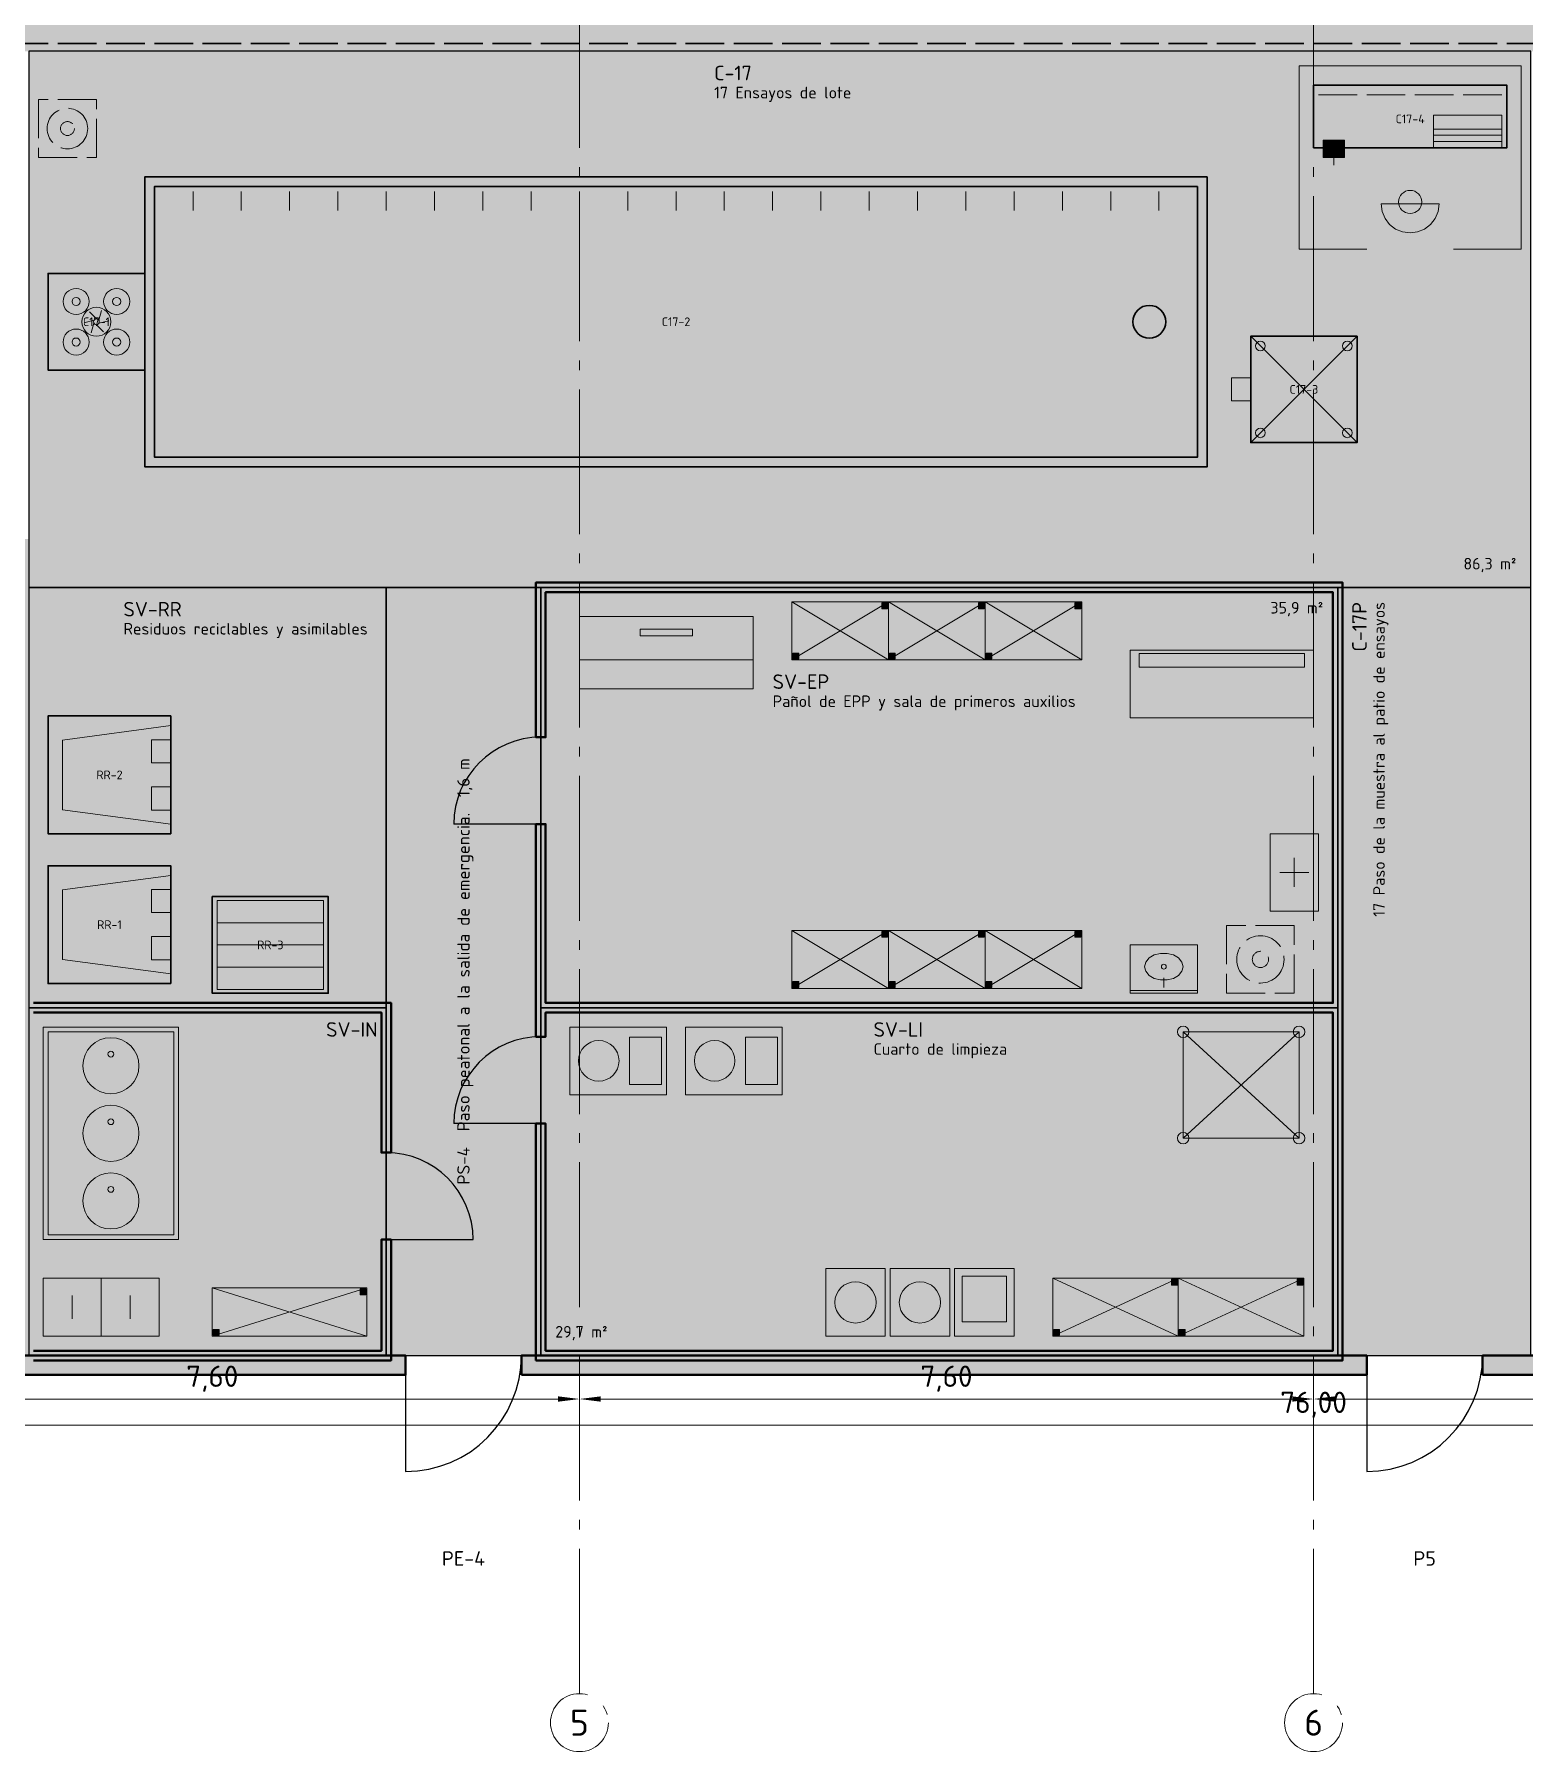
# Model space of a CAD drawing. Header units: millimetres. Extents: x 0 to 1189, y 0 to 841.
# Drawn here: x 330.6 to 484.8, y 179 to 356.8 of the extents above; entities that cross this region are included whole.
import ezdxf
from ezdxf.enums import TextEntityAlignment as Align

# ---------------------------------------------------------------- set-up
doc = ezdxf.new("R2010")
doc.units = ezdxf.units.MM
doc.linetypes.add('IRAM-E-TRAZOS', pattern=[5, 4, -1])
doc.linetypes.add('IRAM-F-TRAZO-PUNTO', pattern=[20, 15, -2, 1, -2])
for name, color, linetype, lineweight in [('A-ABERTURA', 7, 'CONTINUOUS', 25), ('A-COLUMNA', 7, 'CONTINUOUS', 50), ('A-COTA', 7, 'CONTINUOUS', 18), ('A-EJE', 1, 'IRAM-F-TRAZO-PUNTO', 18), ('A-EQUIPO-FINO', 8, 'CONTINUOUS', 13), ('A-EQUIPO-OCULTO', 8, 'IRAM-E-TRAZOS', 13), ('A-EQUIPO-RELLENO', 9, 'CONTINUOUS', 13), ('A-MURO', 7, 'CONTINUOUS', 50), ('A-OPERARIO', 6, 'CONTINUOUS', 18), ('A-RELLENO', 9, 'CONTINUOUS', 13), ('A-SECTOR', 1, 'CONTINUOUS', 25), ('A-SECTOR-TXT', 1, 'CONTINUOUS', 25), ('A-SEGURIDAD', 1, 'IRAM-E-TRAZOS', 18), ('A-TABIQUE', 7, 'CONTINUOUS', 50), ('A-TEXTO', 7, 'CONTINUOUS', 18)]:
    doc.layers.add(name, color=color, linetype=linetype, lineweight=lineweight)
for name, color, linetype, lineweight, true_color in [('A-AREA-TRABAJO', 30, 'CONTINUOUS', 13, 0xeb963c), ('A-EQUIPO', 30, 'CONTINUOUS', 35, 0xe67800), ('A-MOBILIARIO', 8, 'CONTINUOUS', 18, 0x50505a), ('A-PASILLO', 2, 'IRAM-E-TRAZOS', 35, 0xd7a500), ('A-SENDA', 2, 'CONTINUOUS', 25, 0xd7a500), ('A-VENTANA', 4, 'CONTINUOUS', 18, 0x0096c8)]:
    doc.layers.add(name, color=color, linetype=linetype, lineweight=lineweight, true_color=true_color)
doc.styles.add('ISO3098', font='isocpeur.ttf')
doc.dimstyles.new('FLAMA-IRAM', dxfattribs={"dimtxt": 3.5, "dimasz": 3.5, "dimexe": 2, "dimexo": 1.5, "dimgap": 1, "dimtad": 1, "dimdec": 1, "dimtxsty": 'ISO3098', "dimblk": 'IRAM_FLECHA', "dimblk1": 'IRAM_FLECHA', "dimblk2": 'IRAM_FLECHA', "dimcen": 2.5, "dimclrd": 3, "dimclre": 3, "dimclrt": 3, "dimazin": 3, "dimtfac": 1, "dimtmove": 0, "dimatfit": 3, "dimlwd": 18, "dimlwe": 18})

# ---------------------------------------------------------------- blocks, each defined once
blk = doc.blocks.new('IRAM_FLECHA')
blk.add_solid([(0, 0), (-1, 0.125), (-1, -0.125)])

msp = doc.modelspace()

# ---------------------------------------------------------------- hatches: boundary and pattern name
at = {"layer": 'A-COLUMNA', "true_color": 0x000000}
h = msp.add_hatch(color=7, dxfattribs=at)
h.dxf.hatch_style = 1
h.paths.add_polyline_path([(385, 218), (389, 218), (389, 222), (385, 222)])
h = msp.add_hatch(color=7, dxfattribs=at)
h.dxf.hatch_style = 1
h.paths.add_polyline_path([(461, 218), (465, 218), (465, 222), (461, 222)])
at = {"layer": 'A-EQUIPO-RELLENO', "true_color": 0xeedec0}
h = msp.add_hatch(color=7, dxfattribs=at)
h.dxf.hatch_style = 1
h.paths.add_polyline_path([(463, 345), (483, 345), (483, 351.5), (463, 351.5)])
at = {"layer": 'A-EQUIPO-RELLENO', "true_color": 0xd6ecd6}
h = msp.add_hatch(color=7, dxfattribs=at)
h.dxf.hatch_style = 1
h.paths.add_polyline_path([(337, 350), (331, 350), (331, 344), (337, 344)])
at = {"layer": 'A-EQUIPO-RELLENO', "true_color": 0xcdd0d4}
h = msp.add_hatch(color=7, dxfattribs=at)
h.dxf.hatch_style = 1
h.paths.add_polyline_path([(464, 344), (466.2, 344), (466.2, 345.8), (464, 345.8)])
at = {"layer": 'A-EQUIPO-RELLENO', "true_color": 0xf6f6fc}
h = msp.add_hatch(color=7, dxfattribs=at)
h.dxf.hatch_style = 1
h.paths.add_polyline_path([(452, 342), (342, 342), (342, 312), (452, 312)])
at = {"layer": 'A-EQUIPO-RELLENO', "true_color": 0xffffff}
h = msp.add_hatch(color=7, dxfattribs=at)
h.dxf.hatch_style = 1
h.paths.add_polyline_path([(474.2, 339.4), (474.159, 339.711), (474.039, 340), (473.849, 340.249), (473.6, 340.439), (473.311, 340.559), (473, 340.6), (472.689, 340.559), (472.4, 340.439), (472.151, 340.249), (471.961, 340), (471.841, 339.711), (471.8, 339.4), (471.841, 339.089), (471.961, 338.8), (472.151, 338.551), (472.4, 338.361), (472.689, 338.241), (473, 338.2), (473.311, 338.241), (473.6, 338.361), (473.849, 338.551), (474.039, 338.8), (474.159, 339.089)])
at = {"layer": 'A-EQUIPO-RELLENO', "true_color": 0xfae1f5}
h = msp.add_hatch(color=7, dxfattribs=at)
h.dxf.hatch_style = 1
h.paths.add_polyline_path([(470, 339.2), (470.102, 338.424), (470.402, 337.7), (470.879, 337.079), (471.5, 336.602), (472.224, 336.302), (473, 336.2), (473.776, 336.302), (474.5, 336.602), (475.121, 337.079), (475.598, 337.7), (475.898, 338.424), (476, 339.2), (470, 339.2)])
at = {"layer": 'A-EQUIPO-RELLENO', "true_color": 0xe6e6dc}
h = msp.add_hatch(color=7, dxfattribs=at)
h.dxf.hatch_style = 1
h.paths.add_polyline_path([(342, 322), (342, 332), (332, 332), (332, 322)])
at = {"layer": 'A-EQUIPO-RELLENO', "true_color": 0xeeeeee}
h = msp.add_hatch(color=7, dxfattribs=at)
h.dxf.hatch_style = 1
h.paths.add_polyline_path([(467.5, 325.5), (456.5, 325.5), (456.5, 314.5), (467.5, 314.5)])
at = {"layer": 'A-EQUIPO-RELLENO', "true_color": 0xcdd0d4}
h = msp.add_hatch(color=7, dxfattribs=at)
h.dxf.hatch_style = 1
h.paths.add_polyline_path([(456.5, 321.2), (454.5, 321.2), (454.5, 318.8), (456.5, 318.8)])
at = {"layer": 'A-EQUIPO-RELLENO', "true_color": 0xeeeeee}
h = msp.add_hatch(color=7, dxfattribs=at)
h.dxf.hatch_style = 1
h.paths.add_polyline_path([(409, 292), (419, 292), (419, 298), (409, 298)])
at = {"layer": 'A-EQUIPO-RELLENO', "true_color": 0x969ba0}
h = msp.add_hatch(color=7, dxfattribs=at)
h.dxf.hatch_style = 1
h.paths.add_polyline_path([(418.3, 297.3), (418.9, 297.3), (418.9, 297.9), (418.3, 297.9)])
at = {"layer": 'A-EQUIPO-RELLENO', "true_color": 0xeeeeee}
h = msp.add_hatch(color=7, dxfattribs=at)
h.dxf.hatch_style = 1
h.paths.add_polyline_path([(419, 292), (429, 292), (429, 298), (419, 298)])
at = {"layer": 'A-EQUIPO-RELLENO', "true_color": 0x969ba0}
h = msp.add_hatch(color=7, dxfattribs=at)
h.dxf.hatch_style = 1
h.paths.add_polyline_path([(428.3, 297.3), (428.9, 297.3), (428.9, 297.9), (428.3, 297.9)])
at = {"layer": 'A-EQUIPO-RELLENO', "true_color": 0xeeeeee}
h = msp.add_hatch(color=7, dxfattribs=at)
h.dxf.hatch_style = 1
h.paths.add_polyline_path([(429, 292), (439, 292), (439, 298), (429, 298)])
at = {"layer": 'A-EQUIPO-RELLENO', "true_color": 0x969ba0}
h = msp.add_hatch(color=7, dxfattribs=at)
h.dxf.hatch_style = 1
h.paths.add_polyline_path([(438.3, 297.3), (438.9, 297.3), (438.9, 297.9), (438.3, 297.9)])
at = {"layer": 'A-EQUIPO-RELLENO', "true_color": 0xeedec0}
h = msp.add_hatch(color=7, dxfattribs=at)
h.dxf.hatch_style = 1
h.paths.add_polyline_path([(387, 292), (405, 292), (405, 296.5), (387, 296.5)])
at = {"layer": 'A-EQUIPO-RELLENO', "true_color": 0xeeeeee}
h = msp.add_hatch(color=7, dxfattribs=at)
h.dxf.hatch_style = 1
h.paths.add_polyline_path([(387, 289), (405, 289), (405, 292), (387, 292)])
at = {"layer": 'A-EQUIPO-RELLENO', "true_color": 0x969ba0}
h = msp.add_hatch(color=7, dxfattribs=at)
h.dxf.hatch_style = 1
h.paths.add_polyline_path([(409.1, 292.1), (409.7, 292.1), (409.7, 292.7), (409.1, 292.7)])
h = msp.add_hatch(color=7, dxfattribs=at)
h.dxf.hatch_style = 1
h.paths.add_polyline_path([(419.1, 292.1), (419.7, 292.1), (419.7, 292.7), (419.1, 292.7)])
h = msp.add_hatch(color=7, dxfattribs=at)
h.dxf.hatch_style = 1
h.paths.add_polyline_path([(429.1, 292.1), (429.7, 292.1), (429.7, 292.7), (429.1, 292.7)])
at = {"layer": 'A-EQUIPO-RELLENO', "true_color": 0xffffff}
h = msp.add_hatch(color=7, dxfattribs=at)
h.dxf.hatch_style = 1
h.paths.add_polyline_path([(444, 286), (463, 286), (463, 293), (444, 293)])
at = {"layer": 'A-EQUIPO-RELLENO', "true_color": 0xe6e6e6}
h = msp.add_hatch(color=7, dxfattribs=at)
h.dxf.hatch_style = 1
h.paths.add_polyline_path([(344.7, 274), (344.7, 286.2), (332, 286.2), (332, 274)])
at = {"layer": 'A-EQUIPO-RELLENO', "true_color": 0xd6ecd6}
h = msp.add_hatch(color=7, dxfattribs=at)
h.dxf.hatch_style = 1
h.paths.add_polyline_path([(458.5, 274), (458.5, 266), (463.5, 266), (463.5, 274)])
at = {"layer": 'A-EQUIPO-RELLENO', "true_color": 0xe6e6e6}
h = msp.add_hatch(color=7, dxfattribs=at)
h.dxf.hatch_style = 1
h.paths.add_polyline_path([(344.7, 258.5), (344.7, 270.7), (332, 270.7), (332, 258.5)])
at = {"layer": 'A-EQUIPO-RELLENO', "true_color": 0xeedec0}
h = msp.add_hatch(color=7, dxfattribs=at)
h.dxf.hatch_style = 1
h.paths.add_polyline_path([(349.5, 267.1), (349.5, 257.9), (360.5, 257.9), (360.5, 267.1)])
at = {"layer": 'A-EQUIPO-RELLENO', "true_color": 0xeeeeee}
h = msp.add_hatch(color=7, dxfattribs=at)
h.dxf.hatch_style = 1
h.paths.add_polyline_path([(419, 264), (409, 264), (409, 258), (419, 258)])
at = {"layer": 'A-EQUIPO-RELLENO', "true_color": 0x969ba0}
h = msp.add_hatch(color=7, dxfattribs=at)
h.dxf.hatch_style = 1
h.paths.add_polyline_path([(418.9, 263.9), (418.3, 263.9), (418.3, 263.3), (418.9, 263.3)])
at = {"layer": 'A-EQUIPO-RELLENO', "true_color": 0xeeeeee}
h = msp.add_hatch(color=7, dxfattribs=at)
h.dxf.hatch_style = 1
h.paths.add_polyline_path([(429, 264), (419, 264), (419, 258), (429, 258)])
at = {"layer": 'A-EQUIPO-RELLENO', "true_color": 0x969ba0}
h = msp.add_hatch(color=7, dxfattribs=at)
h.dxf.hatch_style = 1
h.paths.add_polyline_path([(428.9, 263.9), (428.3, 263.9), (428.3, 263.3), (428.9, 263.3)])
at = {"layer": 'A-EQUIPO-RELLENO', "true_color": 0xeeeeee}
h = msp.add_hatch(color=7, dxfattribs=at)
h.dxf.hatch_style = 1
h.paths.add_polyline_path([(439, 264), (429, 264), (429, 258), (439, 258)])
at = {"layer": 'A-EQUIPO-RELLENO', "true_color": 0x969ba0}
h = msp.add_hatch(color=7, dxfattribs=at)
h.dxf.hatch_style = 1
h.paths.add_polyline_path([(438.9, 263.9), (438.3, 263.9), (438.3, 263.3), (438.9, 263.3)])
at = {"layer": 'A-EQUIPO-RELLENO', "true_color": 0xd6ecd6}
h = msp.add_hatch(color=7, dxfattribs=at)
h.dxf.hatch_style = 1
h.paths.add_polyline_path([(461, 264.5), (454, 264.5), (454, 257.5), (461, 257.5)])
at = {"layer": 'A-EQUIPO-RELLENO', "true_color": 0xf8f8fc}
h = msp.add_hatch(color=7, dxfattribs=at)
h.dxf.hatch_style = 1
h.paths.add_polyline_path([(451, 262.5), (444, 262.5), (444, 257.5), (451, 257.5)])
at = {"layer": 'A-EQUIPO-RELLENO', "true_color": 0x969ba0}
h = msp.add_hatch(color=7, dxfattribs=at)
h.dxf.hatch_style = 1
h.paths.add_polyline_path([(409.7, 258.7), (409.1, 258.7), (409.1, 258.1), (409.7, 258.1)])
h = msp.add_hatch(color=7, dxfattribs=at)
h.dxf.hatch_style = 1
h.paths.add_polyline_path([(419.7, 258.7), (419.1, 258.7), (419.1, 258.1), (419.7, 258.1)])
h = msp.add_hatch(color=7, dxfattribs=at)
h.dxf.hatch_style = 1
h.paths.add_polyline_path([(429.7, 258.7), (429.1, 258.7), (429.1, 258.1), (429.7, 258.1)])
at = {"layer": 'A-EQUIPO-RELLENO', "true_color": 0xd2def0}
h = msp.add_hatch(color=7, dxfattribs=at)
h.dxf.hatch_style = 1
h.paths.add_polyline_path([(338.5, 252.9), (337.749, 252.801), (337.05, 252.511), (336.449, 252.051), (335.989, 251.45), (335.699, 250.751), (335.6, 250), (335.699, 249.249), (335.989, 248.55), (336.449, 247.949), (337.05, 247.489), (337.749, 247.199), (338.5, 247.1), (339.251, 247.199), (339.95, 247.489), (340.551, 247.949), (341.011, 248.55), (341.301, 249.249), (341.4, 250), (341.301, 250.751), (341.011, 251.45), (340.551, 252.051), (339.95, 252.511), (339.251, 252.801)])
at = {"layer": 'A-EQUIPO-RELLENO', "true_color": 0xfff0c8}
h = msp.add_hatch(color=7, dxfattribs=at)
h.dxf.hatch_style = 1
h.paths.add_polyline_path([(386, 247), (396, 247), (396, 254), (386, 254)])
h = msp.add_hatch(color=7, dxfattribs=at)
h.dxf.hatch_style = 1
h.paths.add_polyline_path([(398, 247), (408, 247), (408, 254), (398, 254)])
at = {"layer": 'A-EQUIPO-RELLENO', "true_color": 0xfaeec8}
h = msp.add_hatch(color=7, dxfattribs=at)
h.dxf.hatch_style = 1
h.paths.add_polyline_path([(449.5, 242.5), (461.5, 242.5), (461.5, 253.5), (449.5, 253.5)])
at = {"layer": 'A-EQUIPO-RELLENO', "true_color": 0xd2def0}
h = msp.add_hatch(color=7, dxfattribs=at)
h.dxf.hatch_style = 1
h.paths.add_polyline_path([(338.5, 245.9), (337.749, 245.801), (337.05, 245.511), (336.449, 245.051), (335.989, 244.45), (335.699, 243.751), (335.6, 243), (335.699, 242.249), (335.989, 241.55), (336.449, 240.949), (337.05, 240.489), (337.749, 240.199), (338.5, 240.1), (339.251, 240.199), (339.95, 240.489), (340.551, 240.949), (341.011, 241.55), (341.301, 242.249), (341.4, 243), (341.301, 243.751), (341.011, 244.45), (340.551, 245.051), (339.95, 245.511), (339.251, 245.801)])
h = msp.add_hatch(color=7, dxfattribs=at)
h.dxf.hatch_style = 1
h.paths.add_polyline_path([(338.5, 238.9), (337.749, 238.801), (337.05, 238.511), (336.449, 238.051), (335.989, 237.45), (335.699, 236.751), (335.6, 236), (335.699, 235.249), (335.989, 234.55), (336.449, 233.949), (337.05, 233.489), (337.749, 233.199), (338.5, 233.1), (339.251, 233.199), (339.95, 233.489), (340.551, 233.949), (341.011, 234.55), (341.301, 235.249), (341.4, 236), (341.301, 236.751), (341.011, 237.45), (340.551, 238.051), (339.95, 238.511), (339.251, 238.801)])
at = {"layer": 'A-EQUIPO-RELLENO', "true_color": 0xfad73c}
h = msp.add_hatch(color=7, dxfattribs=at)
h.dxf.hatch_style = 1
h.paths.add_polyline_path([(343.5, 228), (331.5, 228), (331.5, 222), (343.5, 222)])
at = {"layer": 'A-EQUIPO-RELLENO', "true_color": 0xffffff}
h = msp.add_hatch(color=7, dxfattribs=at)
h.dxf.hatch_style = 1
h.paths.add_polyline_path([(418.667, 229), (412.5, 229), (412.5, 222), (418.667, 222)])
h = msp.add_hatch(color=7, dxfattribs=at)
h.dxf.hatch_style = 1
h.paths.add_polyline_path([(425.333, 229), (419.167, 229), (419.167, 222), (425.333, 222)])
at = {"layer": 'A-EQUIPO-RELLENO', "true_color": 0xf8f8fc}
h = msp.add_hatch(color=7, dxfattribs=at)
h.dxf.hatch_style = 1
h.paths.add_polyline_path([(432, 229), (425.833, 229), (425.833, 222), (432, 222)])
at = {"layer": 'A-EQUIPO-RELLENO', "true_color": 0xeeeeee}
h = msp.add_hatch(color=7, dxfattribs=at)
h.dxf.hatch_style = 1
h.paths.add_polyline_path([(449, 228), (436, 228), (436, 222), (449, 222)])
at = {"layer": 'A-EQUIPO-RELLENO', "true_color": 0x969ba0}
h = msp.add_hatch(color=7, dxfattribs=at)
h.dxf.hatch_style = 1
h.paths.add_polyline_path([(448.9, 227.9), (448.3, 227.9), (448.3, 227.3), (448.9, 227.3)])
at = {"layer": 'A-EQUIPO-RELLENO', "true_color": 0xeeeeee}
h = msp.add_hatch(color=7, dxfattribs=at)
h.dxf.hatch_style = 1
h.paths.add_polyline_path([(462, 228), (449, 228), (449, 222), (462, 222)])
at = {"layer": 'A-EQUIPO-RELLENO', "true_color": 0x969ba0}
h = msp.add_hatch(color=7, dxfattribs=at)
h.dxf.hatch_style = 1
h.paths.add_polyline_path([(461.9, 227.9), (461.3, 227.9), (461.3, 227.3), (461.9, 227.3)])
at = {"layer": 'A-EQUIPO-RELLENO', "true_color": 0xeeeeee}
h = msp.add_hatch(color=7, dxfattribs=at)
h.dxf.hatch_style = 1
h.paths.add_polyline_path([(365, 227), (349, 227), (349, 222), (365, 222)])
at = {"layer": 'A-EQUIPO-RELLENO', "true_color": 0x969ba0}
h = msp.add_hatch(color=7, dxfattribs=at)
h.dxf.hatch_style = 1
h.paths.add_polyline_path([(364.9, 226.9), (364.3, 226.9), (364.3, 226.3), (364.9, 226.3)])
h = msp.add_hatch(color=7, dxfattribs=at)
h.dxf.hatch_style = 1
h.paths.add_polyline_path([(349.7, 222.7), (349.1, 222.7), (349.1, 222.1), (349.7, 222.1)])
h = msp.add_hatch(color=7, dxfattribs=at)
h.dxf.hatch_style = 1
h.paths.add_polyline_path([(436.7, 222.7), (436.1, 222.7), (436.1, 222.1), (436.7, 222.1)])
h = msp.add_hatch(color=7, dxfattribs=at)
h.dxf.hatch_style = 1
h.paths.add_polyline_path([(449.7, 222.7), (449.1, 222.7), (449.1, 222.1), (449.7, 222.1)])
at = {"layer": 'A-MURO', "true_color": 0x464646}
h = msp.add_hatch(color=7, dxfattribs=at)
h.dxf.hatch_style = 1
h.paths.add_polyline_path([(328, 218), (328, 220), (369, 220), (369, 218)])
h = msp.add_hatch(color=7, dxfattribs=at)
h.dxf.hatch_style = 1
h.paths.add_polyline_path([(381, 218), (381, 220), (468.5, 220), (468.5, 218)])
h = msp.add_hatch(color=7, dxfattribs=at)
h.dxf.hatch_style = 1
h.paths.add_polyline_path([(480.5, 218), (480.5, 220), (618, 220), (618, 218)])
at = {"layer": 'A-RELLENO', "true_color": 0xe2e2e2}
h = msp.add_hatch(color=7, dxfattribs=at)
h.dxf.hatch_style = 1
h.paths.add_polyline_path([(83, 355), (843, 355), (843, 405), (83, 405)])
at = {"layer": 'A-RELLENO', "true_color": 0xf8d9c0}
h = msp.add_hatch(color=7, dxfattribs=at)
h.dxf.hatch_style = 1
h.paths.add_polyline_path([(330, 299.5), (485.5, 299.5), (485.5, 355), (330, 355)])
at = {"layer": 'A-RELLENO', "true_color": 0xe4e4e4}
h = msp.add_hatch(color=7, dxfattribs=at)
h.dxf.hatch_style = 1
h.paths.add_polyline_path([(330, 256), (367, 256), (367, 299.5), (330, 299.5)])
at = {"layer": 'A-RELLENO', "true_color": 0xfff4b4}
h = msp.add_hatch(color=7, dxfattribs=at)
h.dxf.hatch_style = 1
h.paths.add_polyline_path([(367, 220), (383, 220), (383, 299.5), (367, 299.5)])
at = {"layer": 'A-RELLENO', "true_color": 0xe4e4e4}
h = msp.add_hatch(color=7, dxfattribs=at)
h.dxf.hatch_style = 1
h.paths.add_polyline_path([(383, 256), (465.5, 256), (465.5, 299.5), (383, 299.5)])
at = {"layer": 'A-RELLENO', "true_color": 0xf8d9c0}
h = msp.add_hatch(color=7, dxfattribs=at)
h.dxf.hatch_style = 1
h.paths.add_polyline_path([(465.5, 220), (485.5, 220), (485.5, 299.5), (465.5, 299.5)])
at = {"layer": 'A-RELLENO', "true_color": 0xe4e4e4}
h = msp.add_hatch(color=7, dxfattribs=at)
h.dxf.hatch_style = 1
h.paths.add_polyline_path([(330, 220), (367, 220), (367, 256), (330, 256)])
h = msp.add_hatch(color=7, dxfattribs=at)
h.dxf.hatch_style = 1
h.paths.add_polyline_path([(383, 220), (465.5, 220), (465.5, 256), (383, 256)])
at = {"layer": 'A-TABIQUE', "true_color": 0x6e6e6e}
h = msp.add_hatch(color=7, dxfattribs=at)
h.dxf.hatch_style = 1
h.paths.add_polyline_path([(209.5, 304.5), (219, 304.5), (219, 303.5), (209.5, 303.5), (209.5, 220.5), (248.5, 220.5), (248.5, 303.5), (229, 303.5), (229, 304.5), (248.5, 304.5), (249.5, 304.5), (263, 304.5), (263, 303.5), (249.5, 303.5), (249.5, 220.5), (296.5, 220.5), (296.5, 303.5), (272, 303.5), (272, 304.5), (296.5, 304.5), (297.5, 304.5), (299, 304.5), (299, 303.5), (297.5, 303.5), (297.5, 220.5), (329.5, 220.5), (329.5, 256.5), (329.5, 303.5), (308, 303.5), (308, 304.5), (330.5, 304.5), (330.5, 256.5), (367.5, 256.5), (367.5, 241), (366.5, 241), (366.5, 255.5), (330.5, 255.5), (330.5, 220.5), (366.5, 220.5), (366.5, 232), (367.5, 232), (367.5, 219.5), (330.5, 219.5), (329.5, 219.5), (297.5, 219.5), (296.5, 219.5), (249.5, 219.5), (248.5, 219.5), (209.5, 219.5), (208.5, 219.5), (133.5, 219.5), (132.5, 219.5), (82.5, 219.5), (82.5, 271.5), (82.5, 272.5), (82.5, 304.5), (97, 304.5), (97, 303.5), (83.5, 303.5), (83.5, 272.5), (132.5, 272.5), (132.5, 303.5), (106, 303.5), (106, 304.5), (132.5, 304.5), (133.5, 304.5), (163, 304.5), (163, 303.5), (133.5, 303.5), (133.5, 272.5), (133.5, 271.5), (133.5, 268), (132.5, 268), (132.5, 271.5), (83.5, 271.5), (83.5, 220.5), (132.5, 220.5), (132.5, 258), (133.5, 258), (133.5, 220.5), (208.5, 220.5), (208.5, 303.5), (179, 303.5), (179, 304.5), (208.5, 304.5)])
h = msp.add_hatch(color=7, dxfattribs=at)
h.dxf.hatch_style = 1
h.paths.add_polyline_path([(382.5, 219.5), (382.5, 244), (383.5, 244), (383.5, 220.5), (465, 220.5), (465, 255.5), (383.5, 255.5), (383.5, 253), (382.5, 253), (382.5, 255.5), (382.5, 256.5), (382.5, 275), (383.5, 275), (383.5, 256.5), (465, 256.5), (465, 299), (383.5, 299), (383.5, 284), (382.5, 284), (382.5, 300), (466, 300), (466, 256.5), (466, 255.5), (466, 219.5)])

# ---------------------------------------------------------------- linework, layer by layer
at = {"layer": 'A-ABERTURA'}
for p, q in [((383, 275), (374, 275)), ((383, 244), (374, 244)), ((367, 232), (376, 232)), ((369, 220), (369, 208)), ((468.5, 220), (468.5, 208))]:
    msp.add_line(p, q, dxfattribs=at)
for centre, radius, start, end in [((383, 275), 9, 90, 180), ((383, 244), 9, 90, 180), ((367, 232), 9, 0, 90), ((369, 220), 12, 270, 360), ((468.5, 220), 12, 270, 360)]:
    msp.add_arc(centre, radius, start, end, dxfattribs=at)
at = {"layer": 'A-AREA-TRABAJO'}
for p, q in [((461.5, 334.5), (468.5, 334.5)), ((477.5, 334.5), (484.5, 334.5))]:
    msp.add_line(p, q, dxfattribs=at)
msp.add_lwpolyline([(461.5, 334.5), (461.5, 353.5), (484.5, 353.5), (484.5, 334.5)], dxfattribs=at)
at = {"layer": 'A-EJE'}
for p, q in [((387, 185), (387, 696)), ((463, 185), (463, 696)), ((48, 220), (878, 220))]:
    msp.add_line(p, q, dxfattribs=at)
for centre in [(387, 182), (463, 182)]:
    msp.add_circle(centre, 3, dxfattribs=at)
at = {"layer": 'A-EQUIPO'}
for points in [[(463, 345), (483, 345), (483, 351.5), (463, 351.5)], [(452, 342), (342, 342), (342, 312), (452, 312)], [(451, 341), (343, 341), (343, 313), (451, 313)], [(342, 322), (342, 332), (332, 332), (332, 322)], [(467.5, 325.5), (456.5, 325.5), (456.5, 314.5), (467.5, 314.5)], [(344.7, 274), (344.7, 286.2), (332, 286.2), (332, 274)], [(344.7, 258.5), (344.7, 270.7), (332, 270.7), (332, 258.5)], [(349, 267.5), (349, 257.5), (361, 257.5), (361, 267.5)]]:
    msp.add_lwpolyline(points, close=True, dxfattribs=at)
msp.add_circle((446, 327), 1.7, dxfattribs=at)
at = {"layer": 'A-EQUIPO-FINO'}
for p, q in [((475.4, 346.95), (482.5, 346.95)), ((475.4, 346.3), (482.5, 346.3)), ((475.4, 345.65), (482.5, 345.65)), ((465.1, 344), (465.1, 343.2)), ((347, 340.5), (347, 338.5)), ((352, 340.5), (352, 338.5)), ((357, 340.5), (357, 338.5)), ((362, 340.5), (362, 338.5)), ((367, 340.5), (367, 338.5)), ((372, 340.5), (372, 338.5)), ((377, 340.5), (377, 338.5)), ((382, 340.5), (382, 338.5)), ((387, 340.5), (387, 338.5)), ((392, 340.5), (392, 338.5)), ((397, 340.5), (397, 338.5)), ((402, 340.5), (402, 338.5)), ((407, 340.5), (407, 338.5)), ((412, 340.5), (412, 338.5)), ((417, 340.5), (417, 338.5)), ((422, 340.5), (422, 338.5)), ((427, 340.5), (427, 338.5)), ((432, 340.5), (432, 338.5)), ((437, 340.5), (437, 338.5)), ((442, 340.5), (442, 338.5)), ((447, 340.5), (447, 338.5)), ((467.5, 325.5), (456.5, 314.5)), ((467.5, 314.5), (456.5, 325.5)), ((409, 292), (419, 298)), ((409, 298), (419, 292)), ((419, 292), (429, 298)), ((419, 298), (429, 292)), ((429, 292), (439, 298)), ((429, 298), (439, 292)), ((349.5, 264.8), (360.5, 264.8)), ((419, 264), (409, 258)), ((419, 258), (409, 264)), ((429, 264), (419, 258)), ((429, 258), (419, 264)), ((439, 264), (429, 258)), ((439, 258), (429, 264)), ((349.5, 262.5), (360.5, 262.5)), ((349.5, 260.2), (360.5, 260.2)), ((451, 257.8), (444, 257.8)), ((447.5, 259.1), (447.5, 258.1)), ((449.5, 242.5), (461.5, 253.5)), ((449.5, 253.5), (461.5, 242.5)), ((449, 228), (436, 222)), ((449, 222), (436, 228)), ((462, 228), (449, 222)), ((462, 222), (449, 228)), ((334.5, 226.2), (334.5, 223.8)), ((340.5, 226.2), (340.5, 223.8)), ((365, 227), (349, 222)), ((365, 222), (349, 227))]:
    msp.add_line(p, q, dxfattribs=at)
for points in [[(475.4, 345), (482.5, 345), (482.5, 348.4), (475.4, 348.4)], [(464, 344), (466.2, 344), (466.2, 345.8), (464, 345.8)], [(456.5, 321.2), (454.5, 321.2), (454.5, 318.8), (456.5, 318.8)], [(409, 292), (419, 292), (419, 298), (409, 298)], [(418.3, 297.3), (418.9, 297.3), (418.9, 297.9), (418.3, 297.9)], [(419, 292), (429, 292), (429, 298), (419, 298)], [(428.3, 297.3), (428.9, 297.3), (428.9, 297.9), (428.3, 297.9)], [(429, 292), (439, 292), (439, 298), (429, 298)], [(438.3, 297.3), (438.9, 297.3), (438.9, 297.9), (438.3, 297.9)], [(409.1, 292.1), (409.7, 292.1), (409.7, 292.7), (409.1, 292.7)], [(419.1, 292.1), (419.7, 292.1), (419.7, 292.7), (419.1, 292.7)], [(429.1, 292.1), (429.7, 292.1), (429.7, 292.7), (429.1, 292.7)], [(444.95, 291.25), (462.05, 291.25), (462.05, 292.65), (444.95, 292.65)], [(349.5, 267.1), (349.5, 257.9), (360.5, 257.9), (360.5, 267.1)], [(419, 264), (409, 264), (409, 258), (419, 258)], [(418.9, 263.9), (418.3, 263.9), (418.3, 263.3), (418.9, 263.3)], [(429, 264), (419, 264), (419, 258), (429, 258)], [(428.9, 263.9), (428.3, 263.9), (428.3, 263.3), (428.9, 263.3)], [(439, 264), (429, 264), (429, 258), (439, 258)], [(438.9, 263.9), (438.3, 263.9), (438.3, 263.3), (438.9, 263.3)], [(409.7, 258.7), (409.1, 258.7), (409.1, 258.1), (409.7, 258.1)], [(419.7, 258.7), (419.1, 258.7), (419.1, 258.1), (419.7, 258.1)], [(429.7, 258.7), (429.1, 258.7), (429.1, 258.1), (429.7, 258.1)], [(345, 232.5), (345, 253.5), (332, 253.5), (332, 232.5)], [(392.2, 248.05), (395.5, 248.05), (395.5, 252.95), (392.2, 252.95)], [(404.2, 248.05), (407.5, 248.05), (407.5, 252.95), (404.2, 252.95)], [(431.2, 228.2), (426.633, 228.2), (426.633, 223.5), (431.2, 223.5)], [(449, 228), (436, 228), (436, 222), (449, 222)], [(448.9, 227.9), (448.3, 227.9), (448.3, 227.3), (448.9, 227.3)], [(462, 228), (449, 228), (449, 222), (462, 222)], [(461.9, 227.9), (461.3, 227.9), (461.3, 227.3), (461.9, 227.3)], [(365, 227), (349, 227), (349, 222), (365, 222)], [(364.9, 226.9), (364.3, 226.9), (364.3, 226.3), (364.9, 226.3)], [(349.7, 222.7), (349.1, 222.7), (349.1, 222.1), (349.7, 222.1)], [(436.7, 222.7), (436.1, 222.7), (436.1, 222.1), (436.7, 222.1)], [(449.7, 222.7), (449.1, 222.7), (449.1, 222.1), (449.7, 222.1)]]:
    msp.add_lwpolyline(points, close=True, dxfattribs=at)
for points in [[(336.74, 327.15), (335.73, 326.889)], [(337, 327.3), (336.269, 328.044)], [(337.26, 327.15), (337.539, 328.156)], [(337.26, 326.85), (338.27, 327.111)], [(336.74, 326.85), (336.461, 325.844)], [(337, 326.7), (337.731, 325.956)], [(344.7, 275), (333.5, 276.5), (333.5, 283.7), (344.7, 285.2)], [(344.7, 259.5), (333.5, 261), (333.5, 268.2), (344.7, 269.7)]]:
    msp.add_lwpolyline(points, dxfattribs=at)
for centre, radius in [((334.9, 329.1), 1.35), ((334.9, 329.1), 0.42), ((339.1, 329.1), 1.35), ((339.1, 329.1), 0.42), ((337, 327), 1.5), ((337, 327), 0.3), ((334.9, 324.9), 1.35), ((334.9, 324.9), 0.42), ((339.1, 324.9), 1.35), ((339.1, 324.9), 0.42), ((457.5, 324.5), 0.5), ((466.5, 324.5), 0.5), ((457.5, 315.5), 0.5), ((466.5, 315.5), 0.5), ((447.5, 260.25), 0.25), ((389, 250.5), 2.1), ((401, 250.5), 2.1), ((449.5, 253.5), 0.6), ((461.5, 253.5), 0.6), ((338.5, 251.2), 0.3), ((338.5, 244.2), 0.3), ((449.5, 242.5), 0.6), ((461.5, 242.5), 0.6), ((338.5, 237.2), 0.3), ((415.583, 225.5), 2.133), ((422.25, 225.5), 2.133)]:
    msp.add_circle(centre, radius, dxfattribs=at)
at = {"layer": 'A-EQUIPO-OCULTO'}
msp.add_line((463.5, 350.5), (482.5, 350.5), dxfattribs=at)
for points in [[(344.7, 281.34), (344.7, 283.74), (342.7, 283.74), (342.7, 281.34)], [(344.7, 276.46), (344.7, 278.86), (342.7, 278.86), (342.7, 276.46)], [(344.7, 265.84), (344.7, 268.24), (342.7, 268.24), (342.7, 265.84)], [(344.7, 260.96), (344.7, 263.36), (342.7, 263.36), (342.7, 260.96)]]:
    msp.add_lwpolyline(points, close=True, dxfattribs=at)
at = {"layer": 'A-MOBILIARIO'}
for p, q in [((461, 271.5), (461, 268.5)), ((459.5, 270), (462.5, 270)), ((337.5, 228), (337.5, 222))]:
    msp.add_line(p, q, dxfattribs=at)
for points in [[(387, 292), (405, 292), (405, 296.5), (387, 296.5)], [(393.3, 294.5), (398.7, 294.5), (398.7, 295.2), (393.3, 295.2)], [(387, 289), (405, 289), (405, 292), (387, 292)], [(444, 286), (463, 286), (463, 293), (444, 293)], [(458.5, 274), (458.5, 266), (463.5, 266), (463.5, 274)], [(451, 262.5), (444, 262.5), (444, 257.5), (451, 257.5)], [(445.5, 260.25), (445.621, 259.771), (445.968, 259.35), (446.5, 259.038), (447.153, 258.871), (447.847, 258.871), (448.5, 259.038), (449.032, 259.35), (449.379, 259.771), (449.5, 260.25), (449.379, 260.729), (449.032, 261.15), (448.5, 261.462), (447.847, 261.629), (447.153, 261.629), (446.5, 261.462), (445.968, 261.15), (445.621, 260.729), (445.5, 260.25)], [(345.5, 232), (345.5, 254), (331.5, 254), (331.5, 232)], [(386, 247), (396, 247), (396, 254), (386, 254)], [(398, 247), (408, 247), (408, 254), (398, 254)], [(449.5, 242.5), (461.5, 242.5), (461.5, 253.5), (449.5, 253.5)], [(343.5, 228), (331.5, 228), (331.5, 222), (343.5, 222)], [(418.667, 229), (412.5, 229), (412.5, 222), (418.667, 222)], [(425.333, 229), (419.167, 229), (419.167, 222), (425.333, 222)], [(432, 229), (425.833, 229), (425.833, 222), (432, 222)]]:
    msp.add_lwpolyline(points, close=True, dxfattribs=at)
for centre in [(338.5, 250), (338.5, 243), (338.5, 236)]:
    msp.add_circle(centre, 2.9, dxfattribs=at)
at = {"layer": 'A-MURO'}
for points in [[(328, 218), (328, 220), (369, 220), (369, 218)], [(381, 218), (381, 220), (468.5, 220), (468.5, 218)], [(480.5, 218), (480.5, 220), (618, 220), (618, 218)]]:
    msp.add_lwpolyline(points, close=True, dxfattribs=at)
at = {"layer": 'A-OPERARIO'}
msp.add_lwpolyline([(470, 339.2), (470.102, 338.424), (470.402, 337.7), (470.879, 337.079), (471.5, 336.602), (472.224, 336.302), (473, 336.2), (473.776, 336.302), (474.5, 336.602), (475.121, 337.079), (475.598, 337.7), (475.898, 338.424), (476, 339.2)], close=True, dxfattribs=at)
msp.add_circle((473, 339.4), 1.2, dxfattribs=at)
at = {"layer": 'A-PASILLO'}
msp.add_line((83, 355.8), (843, 355.8), dxfattribs=at)
at = {"layer": 'A-SECTOR'}
for points in [[(330, 299.5), (485.5, 299.5), (485.5, 355), (330, 355)], [(330, 256), (367, 256), (367, 299.5), (330, 299.5)], [(383, 256), (465.5, 256), (465.5, 299.5), (383, 299.5)], [(465.5, 220), (485.5, 220), (485.5, 299.5), (465.5, 299.5)], [(330, 220), (367, 220), (367, 256), (330, 256)], [(383, 220), (465.5, 220), (465.5, 256), (383, 256)]]:
    msp.add_lwpolyline(points, close=True, dxfattribs=at)
at = {"layer": 'A-SEGURIDAD'}
for points in [[(337, 350), (331, 350), (331, 344), (337, 344)], [(461, 264.5), (454, 264.5), (454, 257.5), (461, 257.5)]]:
    msp.add_lwpolyline(points, close=True, dxfattribs=at)
for centre, radius in [((334, 347), 2.1), ((334, 347), 0.72), ((457.5, 261), 2.45), ((457.5, 261), 0.84)]:
    msp.add_circle(centre, radius, dxfattribs=at)
at = {"layer": 'A-SENDA'}
msp.add_lwpolyline([(367, 220), (383, 220), (383, 299.5), (367, 299.5)], close=True, dxfattribs=at)
at = {"layer": 'A-TABIQUE'}
msp.add_lwpolyline([(382.5, 219.5), (382.5, 244), (383.5, 244), (383.5, 220.5), (465, 220.5), (465, 255.5), (383.5, 255.5), (383.5, 253), (382.5, 253), (382.5, 255.5), (382.5, 256.5), (382.5, 275), (383.5, 275), (383.5, 256.5), (465, 256.5), (465, 299), (383.5, 299), (383.5, 284), (382.5, 284), (382.5, 300), (466, 300), (466, 256.5), (466, 255.5), (466, 219.5)], close=True, dxfattribs=at)
for points in [[(330.5, 256.5), (367.5, 256.5), (367.5, 241), (366.5, 241), (366.5, 255.5), (330.5, 255.5)], [(330.5, 220.5), (366.5, 220.5), (366.5, 232), (367.5, 232), (367.5, 219.5), (330.5, 219.5)]]:
    msp.add_lwpolyline(points, dxfattribs=at)
at = {"layer": 'A-VENTANA'}
msp.add_line((408, 312), (375, 312), dxfattribs=at)

# ---------------------------------------------------------------- texts
at = {"layer": 'A-SECTOR-TXT', "style": 'ISO3098'}
for s, height, p in [('C-17', 1.5, (400.946, 353.5)), ('17 Ensayos de lote', 1.2, (400.946, 351.325)), ('SV-RR', 1.5, (339.796, 298)), ('Residuos reciclables y asimilables', 1.2, (339.796, 295.825)), ('SV-EP', 1.5, (407, 290.5)), ('Pañol de EPP y sala de primeros auxilios', 1.2, (407, 288.325)), ('SV-IN', 1.5, (360.775, 254.5)), ('SV-LI', 1.5, (417.446, 254.5)), ('Cuarto de limpieza', 1.2, (417.446, 252.325))]:
    msp.add_text(s, height=height, dxfattribs=at).set_placement(p, align=Align.TOP_LEFT)
msp.add_text('86,3 m²', height=1.2, dxfattribs=at).set_placement((484, 301), align=Align.BOTTOM_RIGHT)
msp.add_text('35,9 m²', height=1.2, dxfattribs=at).set_placement((464, 298), align=Align.TOP_RIGHT)
for s, height, p in [('C-17P', 1.5, (467, 298)), ('17 Paso de la muestra al patio de ensayos', 1.2, (469.175, 298))]:
    msp.add_text(s, height=height, rotation=90, dxfattribs=at).set_placement(p, align=Align.TOP_RIGHT)
msp.add_text('29,7 m²', height=1.2, dxfattribs=at).set_placement((384.5, 221.5), align=Align.BOTTOM_LEFT)
at = {"layer": 'A-TEXTO', "style": 'ISO3098'}
for s, height, p in [('C17-4', 0.9, (473, 348)), ('C17-1', 0.9, (337, 327)), ('C17-2', 0.9, (397, 327)), ('C17-3', 0.9, (462, 320)), ('RR-2', 0.9, (338.35, 280.1)), ('RR-1', 0.9, (338.35, 264.6)), ('RR-3', 0.9, (355, 262.5)), ('PE-4', 1.5, (375, 199)), ('P5', 1.5, (474.5, 199)), ('5', 2.7, (387, 182)), ('6', 2.7, (463, 182))]:
    msp.add_text(s, height=height, dxfattribs=at).set_placement(p, align=Align.MIDDLE_CENTER)
msp.add_text('PS-4  Paso peatonal a la salida de emergencia.  1,6 m', height=1.275, rotation=90, dxfattribs=at).set_placement((375, 259.75), align=Align.MIDDLE_CENTER)

# ---------------------------------------------------------------- dimensions: what is measured, and where the dimension line sits
at = {"layer": 'A-COTA'}
for base, p1, p2 in [((83, 212.8), (83, 220), (843, 220)), ((311, 215.5), (311, 220), (387, 220)), ((387, 215.5), (387, 220), (463, 220)), ((463, 215.5), (463, 220), (539, 220))]:
    msp.add_linear_dim(base=base, p1=p1, p2=p2, dimstyle='FLAMA-IRAM', override={"dimtxt": 2.2, "dimasz": 2.2, "dimexe": 1.2, "dimexo": 1, "dimdec": 2, "dimlfac": 0.1, "dimzin": 0}, dxfattribs=at).render()

doc.saveas('drawing.dxf')
